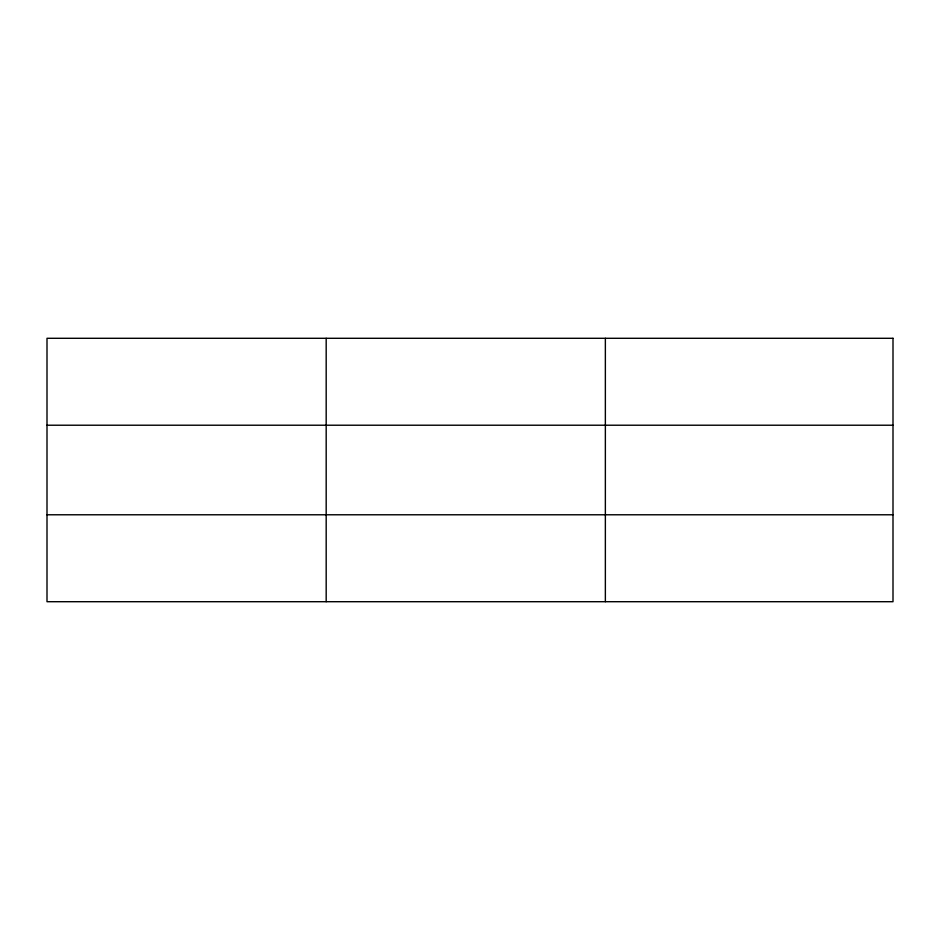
<?xml version="1.0" encoding="UTF-8"?>
<svg xmlns="http://www.w3.org/2000/svg" width="940" height="940" viewBox="0 0 940 940"><rect width="100%" height="100%" fill="white"/><g stroke="black" fill="none" stroke-linecap="round" stroke-linejoin="round"><path stroke-width="1.41" d="M326.18 601.706L326.18 338.294M605.36 601.706L605.36 338.294M47 425.221L893 425.221M47 514.779L893 514.779M893 338.294L893 601.706L47 601.706L47 338.294L893 338.294"/></g></svg>
